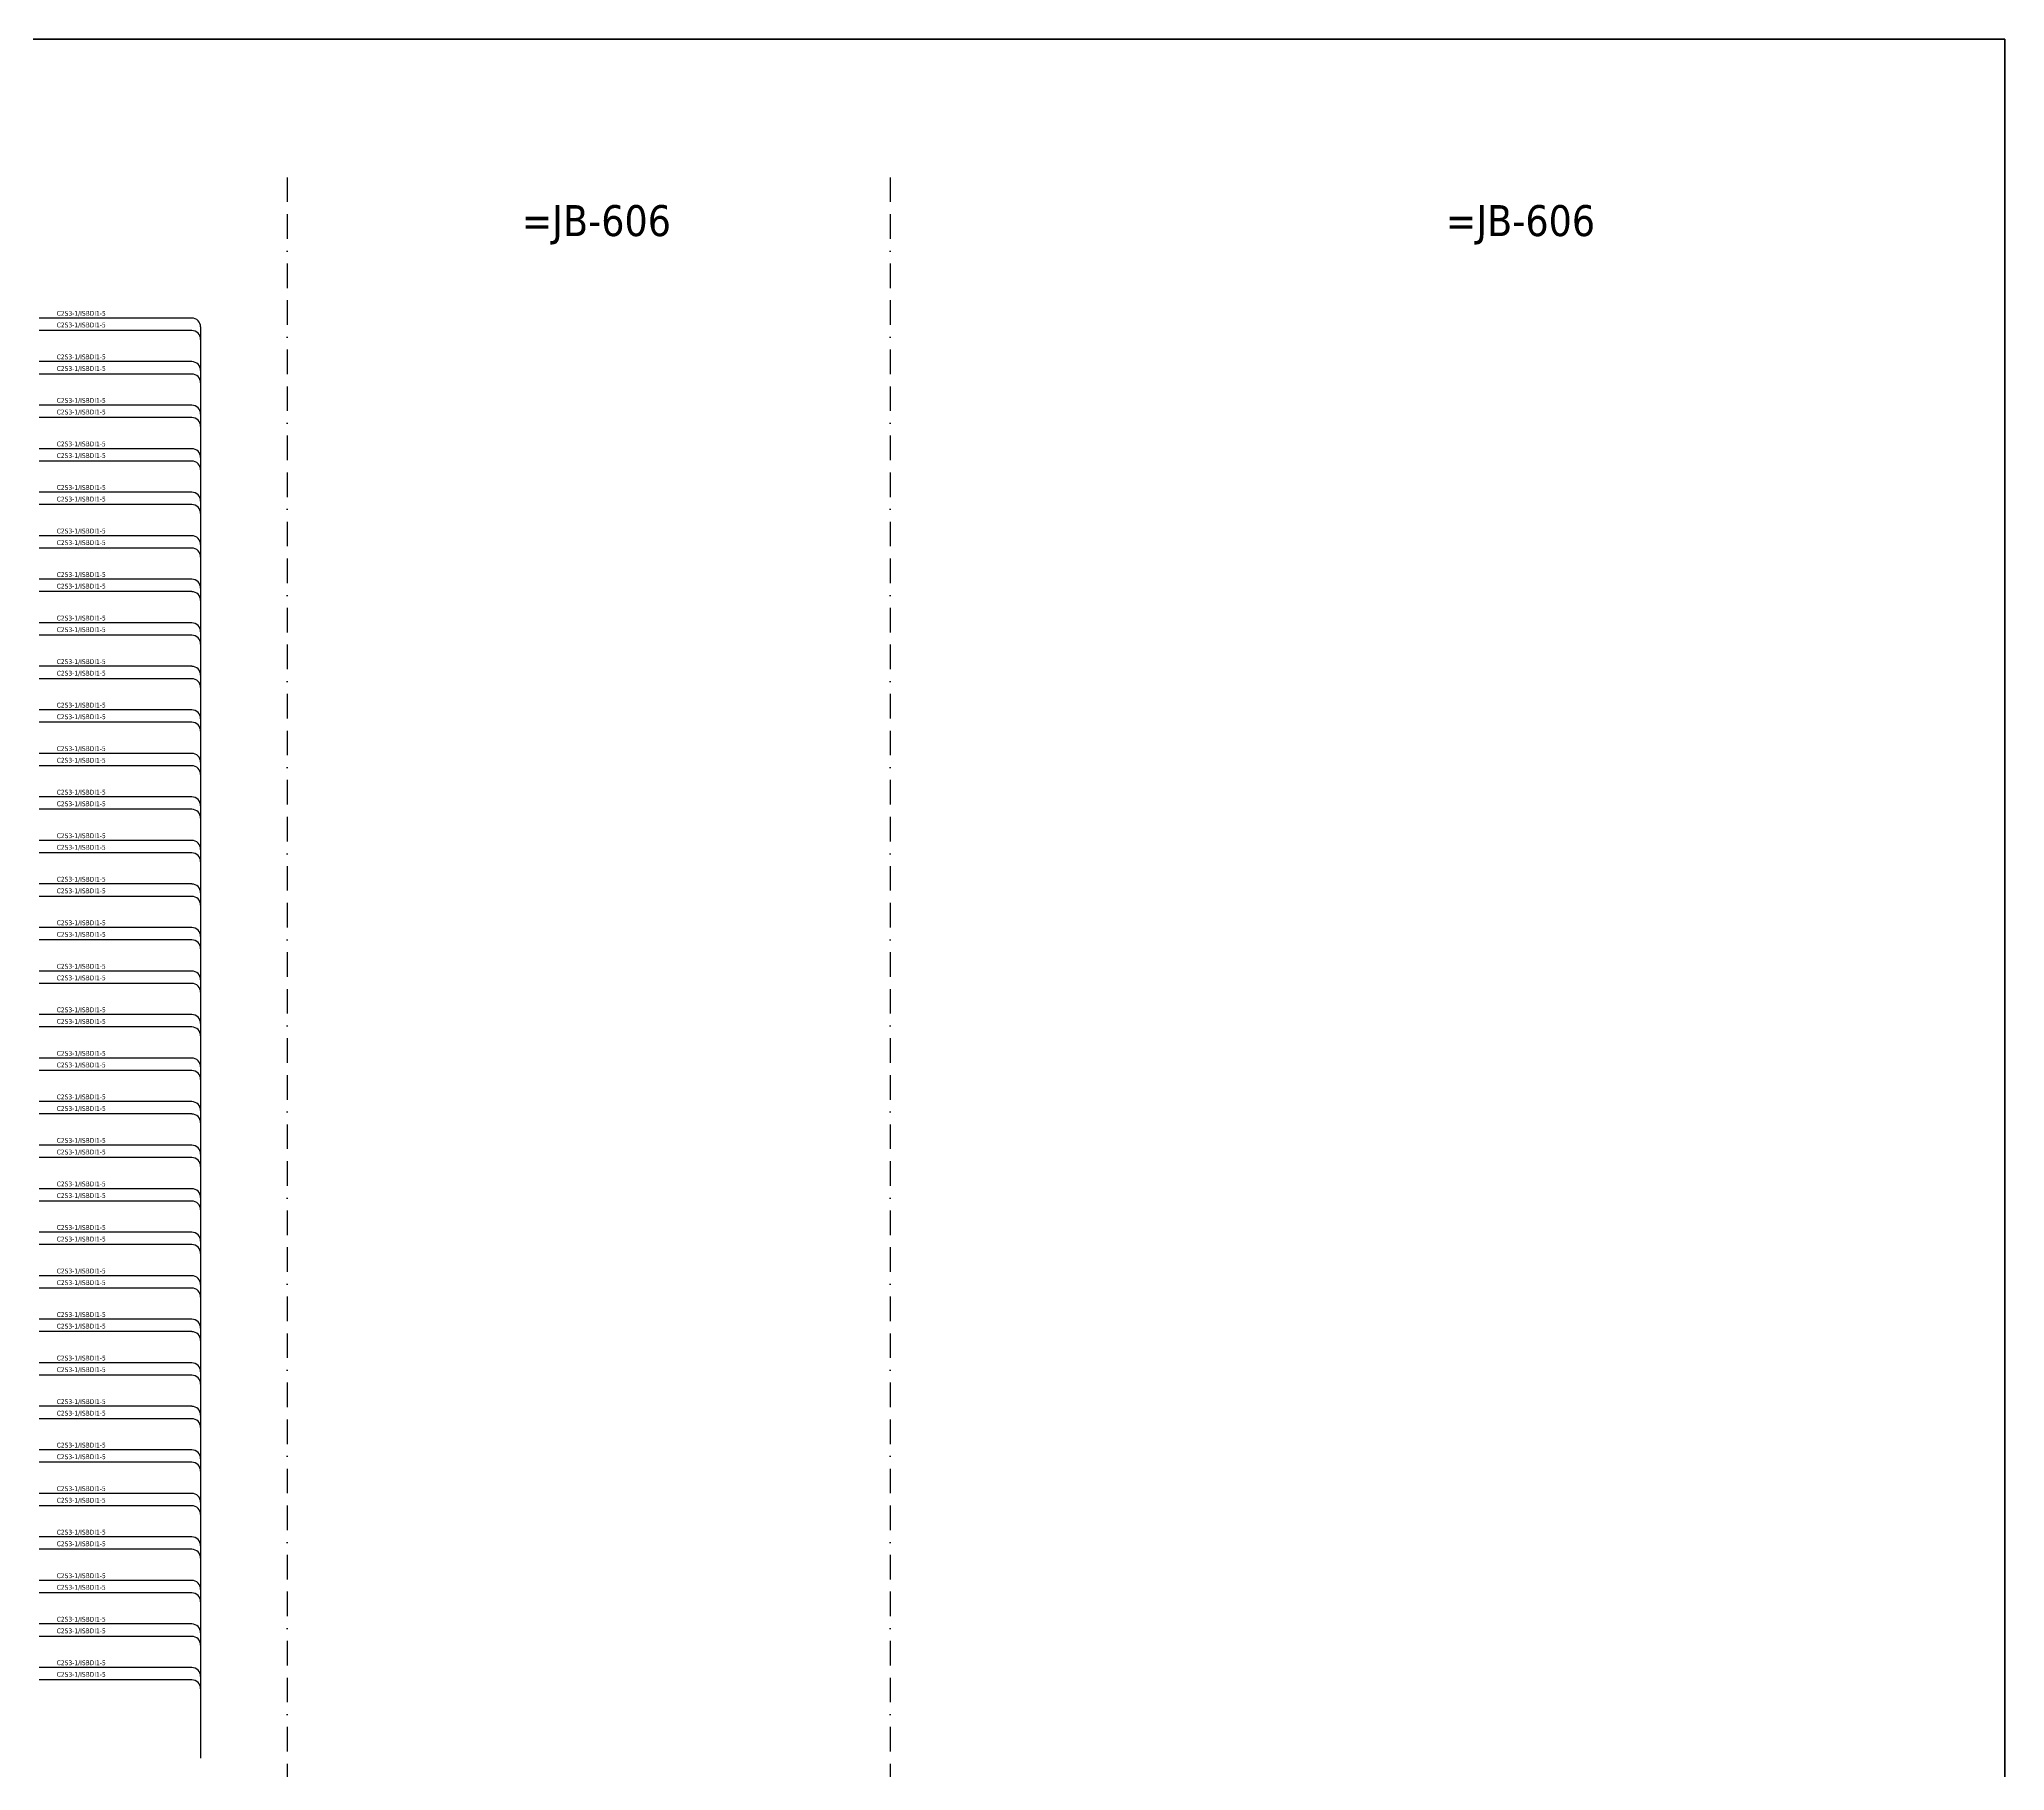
# Model space of a CAD drawing. Header units: metres. Extents: x 0 to 3893, y 0 to 2704.
# Drawn here: x 1862 to 3893, y 914 to 2704 of the extents above; entities that cross this region are included whole.
import ezdxf
from ezdxf.enums import TextEntityAlignment as Align

# ---------------------------------------------------------------- set-up
doc = ezdxf.new("R2010")
doc.units = ezdxf.units.M
doc.linetypes.add('BORDERX2', pattern=[88.9, 25.4, -12.7, 25.4, -12.7, 0, -12.7])
doc.layers.add('HELPPOINT', color=7, linetype='Continuous')
doc.layers.add('x01001-FrameArea', color=2, linetype='BORDERX2')
doc.layers.add('IE-WIRE', color=7, linetype='Continuous', lineweight=25)
doc.styles.add('Tahoma', font='txt')

# ---------------------------------------------------------------- blocks, each defined once
blk = doc.blocks.new('*U104')
at = {"layer": 'IE-WIRE', "color": 4, "ltscale": 25.4}
for p, q in [((74.2, 7.2), (-83.4, 7.2)), ((74.2, -5.6), (-83.4, -5.6))]:
    blk.add_line(p, q, dxfattribs=at)
for centre in [(74.2, -2), (74.2, -14.8)]:
    blk.add_arc(centre, 9.17, 0, 90, dxfattribs=at)
at = {"color": 4, "style": 'Tahoma'}
for p in [(-65.4, 9.6), (-65.4, -2.4)]:
    blk.add_text('C2S3-1/ISBDI1-5', height=4.974, dxfattribs=at).set_placement(p)
blk = doc.blocks.new('*U90')
at = {"layer": 'x01001-FrameArea', "color": 0, "linetype": 'ByBlock', "lineweight": -2, "transparency": 16777216}
for p in [(0, 0), (0, -45), (0, -90), (0, -135), (0, -180), (0, -225), (0, -270), (0, -315), (0, -360), (0, -405), (0, -450), (0, -495), (0, -540), (0, -585), (0, -630), (0, -675), (0, -720), (0, -765), (0, -810), (0, -855), (0, -900), (0, -945), (0, -990), (0, -1035), (0, -1080), (0, -1125), (0, -1170), (0, -1215), (0, -1260), (0, -1305), (0, -1350), (0, -1395)]:
    blk.add_blockref('*U104', p, dxfattribs=at)

msp = doc.modelspace()

# ---------------------------------------------------------------- linework, layer by layer
at = {"layer": 'HELPPOINT', "color": 4, "lineweight": 35}
for p, q in [((0, 2704.2), (3893.3, 2704.2)), ((0, 2704.2), (3893.3, 2704.2)), ((3893.3, 2704.2), (3893.3, 0)), ((3893.3, 2704.2), (3893.3, 0))]:
    msp.add_line(p, q, dxfattribs=at)
at = {"layer": 'IE-WIRE', "color": 4, "ltscale": 25.4}
msp.add_line((2028.8, 2406.8), (2028.8, 927.2), dxfattribs=at)
at = {"layer": 'x01001-FrameArea'}
for p, q in [((2118.2, 2561.5), (2118.2, 475)), ((2741.3, 2561.5), (2741.3, 475))]:
    msp.add_line(p, q, dxfattribs=at)

# ---------------------------------------------------------------- block references
msp.add_blockref('*U90', (1945.4, 2408.8), dxfattribs=at)

# ---------------------------------------------------------------- texts
at = {"color": 2, "style": 'Tahoma'}
for p in [(2437.7, 2516.8), (3392.8, 2516.8)]:
    msp.add_text('=JB-606', height=32, dxfattribs=at).set_placement(p, align=Align.MIDDLE_CENTER)

doc.saveas('drawing.dxf')
